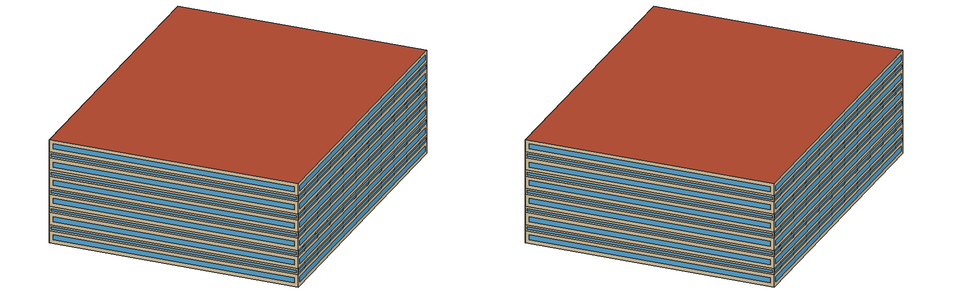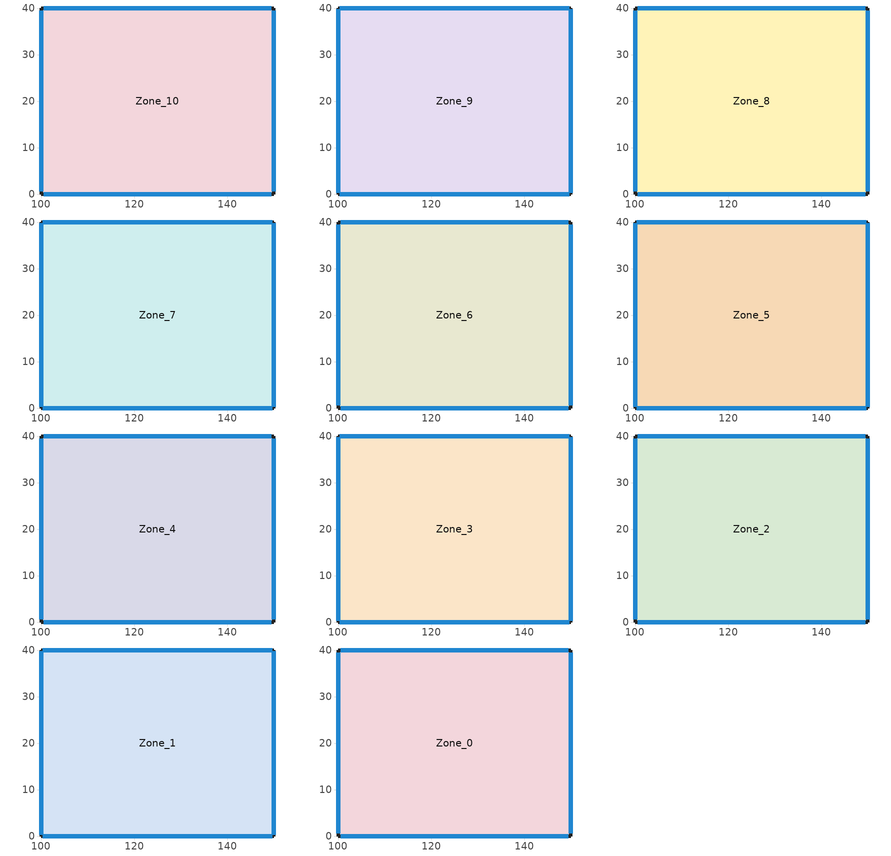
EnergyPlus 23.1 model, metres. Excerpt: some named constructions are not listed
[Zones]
Zone_10
 floor outside (90.1-2019 Nonresidential CZ 0 Exterior Floor (Mass)): 150,0 100,0 100,40 150,40 z0.5
 wall outside (90.1-2019 Nonresidential CZ 0 Exterior Wall (Mass)): 150,0 150,40 100,40 100,0 150,0 z0.5:2.5
 window (90.1-2019 Nonresidential CZ 0 Glazing (Operable)): 150,0.59 150,39.41 / 149.41,40 100.59,40 / 100,39.41 100,0.59 / 100.59,0 149.41,0 z1.09:1.91
Zone_9
 floor to Zone_10 (Interior Slab (Mass)_FLIPPED): 150,0 100,0 100,40 150,40 z2.5
 wall outside (90.1-2019 Nonresidential CZ 0 Exterior Wall (Mass)): 150,0 150,40 100,40 100,0 150,0 z2.5:3.5
 window (90.1-2019 Nonresidential CZ 0 Glazing (Operable)): 150,0.3 150,39.7 / 149.7,40 100.3,40 / 100,39.7 100,0.3 / 100.3,0 149.7,0 z2.8:3.2
Zone_8
 floor to Zone_9 (Interior Slab (Mass)_FLIPPED): 150,0 100,0 100,40 150,40 z3.5
 wall outside (90.1-2019 Nonresidential CZ 0 Exterior Wall (Mass)): 150,0 150,40 100,40 100,0 150,0 z3.5:5.5
 window (90.1-2019 Nonresidential CZ 0 Glazing (Operable)): 150,0.59 150,39.41 / 149.41,40 100.59,40 / 100,39.41 100,0.59 / 100.59,0 149.41,0 z4.09:4.91
Zone_7
 floor to Zone_8 (Interior Slab (Mass)_FLIPPED): 150,0 100,0 100,40 150,40 z5.5
 wall outside (90.1-2019 Nonresidential CZ 0 Exterior Wall (Mass)): 150,0 150,40 100,40 100,0 150,0 z5.5:6.5
 window (90.1-2019 Nonresidential CZ 0 Glazing (Operable)): 150,0.3 150,39.7 / 149.7,40 100.3,40 / 100,39.7 100,0.3 / 100.3,0 149.7,0 z5.8:6.2
Zone_6
 floor to Zone_7 (Interior Slab (Mass)_FLIPPED): 150,0 100,0 100,40 150,40 z6.5
 wall outside (90.1-2019 Nonresidential CZ 0 Exterior Wall (Mass)): 150,0 150,40 100,40 100,0 150,0 z6.5:8.5
 window (90.1-2019 Nonresidential CZ 0 Glazing (Operable)): 150,0.59 150,39.41 / 149.41,40 100.59,40 / 100,39.41 100,0.59 / 100.59,0 149.41,0 z7.09:7.91
Zone_5
 floor to Zone_6 (Interior Slab (Mass)_FLIPPED): 150,0 100,0 100,40 150,40 z8.5
 wall outside (90.1-2019 Nonresidential CZ 0 Exterior Wall (Mass)): 150,0 150,40 100,40 100,0 150,0 z8.5:9.5
 window (90.1-2019 Nonresidential CZ 0 Glazing (Operable)): 150,0.3 150,39.7 / 149.7,40 100.3,40 / 100,39.7 100,0.3 / 100.3,0 149.7,0 z8.8:9.2
Zone_4
 floor to Zone_5 (Interior Slab (Mass)_FLIPPED): 150,0 100,0 100,40 150,40 z9.5
 wall outside (90.1-2019 Nonresidential CZ 0 Exterior Wall (Mass)): 150,0 150,40 100,40 100,0 150,0 z9.5:11.5
 window (90.1-2019 Nonresidential CZ 0 Glazing (Operable)): 150,0.59 150,39.41 / 149.41,40 100.59,40 / 100,39.41 100,0.59 / 100.59,0 149.41,0 z10.09:10.91
Zone_3
 floor to Zone_4 (Interior Slab (Mass)_FLIPPED): 150,0 100,0 100,40 150,40 z11.5
 wall outside (90.1-2019 Nonresidential CZ 0 Exterior Wall (Mass)): 150,0 150,40 100,40 100,0 150,0 z11.5:12.5
 window (90.1-2019 Nonresidential CZ 0 Glazing (Operable)): 150,0.3 150,39.7 / 149.7,40 100.3,40 / 100,39.7 100,0.3 / 100.3,0 149.7,0 z11.8:12.2
Zone_2
 floor to Zone_3 (Interior Slab (Mass)_FLIPPED): 150,0 100,0 100,40 150,40 z12.5
 wall outside (90.1-2019 Nonresidential CZ 0 Exterior Wall (Mass)): 150,0 150,40 100,40 100,0 150,0 z12.5:14.5
 window (90.1-2019 Nonresidential CZ 0 Glazing (Operable)): 150,0.59 150,39.41 / 149.41,40 100.59,40 / 100,39.41 100,0.59 / 100.59,0 149.41,0 z13.09:13.91
Zone_1
 floor to Zone_2 (Interior Slab (Mass)_FLIPPED): 150,0 100,0 100,40 150,40 z14.5
 wall outside (90.1-2019 Nonresidential CZ 0 Exterior Wall (Mass)): 150,0 150,40 100,40 100,0 150,0 z14.5:15.5
 window (90.1-2019 Nonresidential CZ 0 Glazing (Operable)): 150,0.3 150,39.7 / 149.7,40 100.3,40 / 100,39.7 100,0.3 / 100.3,0 149.7,0 z14.8:15.2
Zone_0
 floor to Zone_1 (Interior Slab (Mass)_FLIPPED): 150,0 100,0 100,40 150,40 z15.5
 wall outside (90.1-2019 Nonresidential CZ 0 Exterior Wall (Mass)): 150,0 150,40 100,40 100,0 150,0 z15.5:17.5
 window (90.1-2019 Nonresidential CZ 0 Glazing (Operable)): 150,0.59 150,39.41 / 149.41,40 100.59,40 / 100,39.41 100,0.59 / 100.59,0 149.41,0 z16.09:16.91
 roof outside (90.1-2019 Nonresidential CZ 0 Exterior Roof (Mass)): 150,0 150,40 100,40 100,0 z17.5
[Schedule:Day:Hourly]
96585438-17a9-4f2d-ba76-5f25d7acb26b: Fraction, 0, 0, 0, 1, 0, 1, 1, 0, 0, 0, 0, 1, 0, 1, 1, 1, 1, 1, 1, 0, 0, 0, 0, 0
58776fbb-131a-4163-bc9f-bdc5d5c2f7db: Fraction, 0, 0, 0, 1, 1, 1, 0, 0, 0, 0, 0, 0, 1, 1, 1, 1, 0, 0, 0, 0, 0, 0, 0, 0
3c21969f-b920-492f-a4b9-10ae55c85706: Fraction, 0, 1, 1, 1, 1, 0, 1, 1, 0, 0, 0, 1, 1, 1, 1, 1, 1, 1, 1, 0, 0, 0, 0, 0
61b357f4-f6e6-4925-b387-1de39b7cc1fa: Fraction, 0, 0, 0, 0, 0, 0, 0, 0, 0, 0, 1, 1, 1, 1, 1, 1, 1, 1, 1, 0, 0, 0, 0, 0
0fa62410-a4f8-424e-bd98-b743837af38e: Fraction, 0, 0, 1, 1, 1, 0, 0, 1, 0, 0, 1, 1, 1, 1, 1, 1, 1, 1, 1, 1, 0, 0, 0, 0
502d5453-6122-42a2-9195-6f643fa86aa6: Fraction, 0, 0, 0, 0, 0, 0, 0, 1, 0, 0, 1, 1, 1, 1, 1, 1, 0, 1, 1, 1, 1, 1, 0, 0
348f92fa-facd-4d59-8293-b884daa41336: Fraction, 0, 0, 0, 0, 0, 0, 0, 0, 0, 1, 0, 1, 1, 1, 0, 0, 0, 0, 0, 0, 0, 0, 1, 1
975a310a-3582-4e8e-bbb1-4e74cdb09bf2: Fraction, 1, 1, 1, 1, 1, 1, 1, 1, 1, 0, 1, 0, 0, 1, 0, 0, 0, 0, 0, 1, 0, 0, 0, 1
0a0e94e5-17e9-4f55-b6ba-0cff2d60cb48: Fraction, 1, 1, 1, 1, 1, 1, 1, 1, 0, 0, 0, 1, 1, 1, 0, 0, 1, 1, 0, 0, 0, 0, 0, 1
656ac055-7b5f-4ee6-a593-05e85dcc2151: Fraction, 0, 0, 0, 0, 0, 0, 0, 0, 0, 0, 1, 0, 1, 1, 1, 0, 0, 0, 0, 0, 0, 0, 0, 0
d37df644-2e9c-4d79-a21b-c2ce73d4f76b: Fraction, 0, 1, 1, 1, 1, 1, 1, 1, 1, 0, 1, 1, 1, 1, 1, 0, 0, 0, 0, 1, 0, 1, 1, 1
2c28fc9b-8a8b-4620-840b-bf0f7868a53c: Fraction, 0, 0, 0, 0, 1, 1, 1, 1, 1, 1, 1, 0, 0, 0, 0, 0, 0, 0, 1, 0, 0, 0, 0, 0
4eb883bc-be96-4aad-97b9-e9b3bf60c7c0: Fraction, 0, 1, 0, 0, 1, 0, 0, 1, 0, 0, 1, 1, 1, 0, 0, 1, 0, 0, 0, 0, 0, 0, 0, 0
974d3b50-240b-4423-8093-ecf7348e7a77: Fraction, 0, 0, 0, 0, 1, 1, 1, 1, 0, 0, 1, 1, 0, 0, 0, 0, 0, 0, 0, 0, 0, 0, 0, 0
d1377231-a0dc-4382-bb8f-9b1b18d367ac: Fraction, 0, 0, 0, 0, 0, 1, 0, 0, 0, 1, 0, 1, 1, 1, 1, 1, 0, 0, 0, 0, 0, 0, 0, 1
3bc0fb08-8a13-4cc9-ae99-47b2b77d3581: Fraction, 1, 1, 1, 1, 1, 1, 1, 1, 0, 1, 1, 1, 1, 1, 1, 1, 0, 0, 0, 0, 0, 0, 0, 0
64521ecc-3f76-405a-8015-79241e9814f1: Fraction, 0, 0, 0, 0, 0, 0, 0, 0, 0, 1, 1, 1, 1, 1, 1, 0, 0, 0, 0, 0, 0, 0, 0, 0
0b178198-81fe-45bb-924c-f1c7844d558f: Fraction, 0, 1, 0, 0, 1, 1, 1, 1, 0, 1, 1, 1, 1, 1, 1, 1, 1, 1, 0, 0, 0, 0, 0, 0
4dbaa0ec-594d-484d-9f40-ff97ba6f489b: Fraction, 0, 0, 1, 1, 1, 1, 1, 1, 0, 0, 0, 0, 0, 1, 0, 1, 1, 0, 0, 0, 0, 0, 0, 0
5637ac8b-84e2-4ae5-80ae-d1b10a38e0a6: Fraction, 0, 0, 1, 1, 1, 1, 1, 1, 1, 1, 0, 0, 0, 0, 0, 0, 0, 0, 0, 0, 1, 0, 0, 0
73b77d0b-158f-4ab2-b965-87fe1b25a0b5: Fraction, 1, 1, 1, 1, 1, 0, 0, 0, 0, 0, 0, 1, 1, 1, 1, 1, 1, 0, 0, 0, 0, 0, 0, 0
a23a09be-1608-4e17-9d1a-3b0c8bebe0d6: Fraction, 0, 1, 1, 1, 1, 1, 1, 0, 0, 0, 0, 0, 0, 0, 0, 0, 1, 1, 1, 1, 1, 1, 1, 1
fefef696-33ff-4fe0-90e5-88765f0c1d3c: Fraction, 0, 1, 0, 0, 1, 0, 0, 0, 0, 0, 0, 0, 1, 0, 0, 0, 0, 0, 0, 0, 0, 0, 0, 0
e88c6c5b-bd8b-4ff2-a5c8-6d02a455660d: Fraction, 0, 1, 1, 1, 1, 1, 1, 1, 1, 1, 0, 0, 0, 0, 0, 1, 1, 0, 0, 0, 0, 0, 0, 0
d503720c-97db-4c8f-bb73-5fa63e187427: Fraction, 1, 1, 1, 0, 1, 1, 1, 1, 0, 0, 1, 1, 1, 1, 1, 1, 1, 1, 0, 0, 0, 0, 0, 0
e6bef2dc-bc69-48b0-a87c-56ca68d267ba: Fraction, 0, 1, 0, 0, 0, 0, 0, 0, 0, 0, 1, 0, 0, 0, 1, 1, 1, 1, 1, 0, 0, 0, 0, 1
b56f730e-0d16-40b5-8800-2eaec1f9e16d: Fraction, 1, 1, 1, 1, 1, 0, 1, 1, 1, 0, 0, 0, 0, 1, 1, 0, 0, 0, 0, 0, 0, 0, 0, 1
481d59af-034c-4750-aa96-4dfbceed2deb: Fraction, 1, 1, 1, 1, 1, 1, 0, 0, 0, 0, 0, 1, 1, 1, 1, 1, 1, 0, 0, 0, 0, 0, 0, 0
26478247-07dc-437b-9561-7dc0f47f08da: Fraction, 0, 1, 1, 1, 1, 1, 1, 0, 0, 0, 0, 1, 1, 1, 1, 0, 0, 0, 0, 0, 0, 0, 0, 0
e0b2708d-d036-4065-8009-799a6ab6b869: Fraction, 0, 0, 0, 0, 0, 0, 0, 0, 0, 1, 1, 1, 1, 1, 1, 1, 1, 1, 0, 0, 0, 0, 0, 0
67b84bbc-35a5-464d-b2aa-46a085c2dace: Fraction, 0, 0, 1, 1, 1, 1, 1, 0, 0, 0, 1, 1, 1, 1, 0, 0, 0, 0, 0, 0, 0, 0, 0, 0
2ba26b7c-ec20-4d35-9d4d-c5aa899999db: Fraction, 1, 1, 1, 1, 1, 1, 1, 1, 1, 0, 0, 0, 0, 0, 0, 0, 0, 0, 1, 1, 1, 1, 1, 1
33fc359f-7dd0-4837-816f-1591cc087171: Fraction, 1, 1, 1, 1, 1, 1, 1, 0, 0, 1, 1, 1, 0, 0, 0, 0, 0, 0, 0, 0, 0, 0, 0, 0
09a3685a-2c69-4375-933e-06f930586e9f: Fraction, 1, 1, 1, 1, 1, 1, 1, 1, 0, 1, 1, 0, 0, 0, 1, 1, 0, 0, 0, 0, 0, 0, 0, 0
7321d2a9-7909-4930-a3a2-908d2a361488: Fraction, 0, 0, 0, 1, 1, 1, 0, 0, 0, 1, 1, 1, 1, 1, 1, 1, 1, 1, 0, 0, 0, 0, 0, 0
95fa02f2-2dcb-463b-95b4-cc12a435ff88: Fraction, 0, 0, 0, 0, 0, 0, 0, 1, 1, 1, 1, 0, 0, 0, 0, 0, 0, 0, 0, 0, 0, 0, 0, 1
a7a1d405-c573-4bb9-b67b-8ce496c3c19b: Fraction, 1, 1, 1, 1, 1, 1, 1, 1, 0, 0, 0, 1, 1, 1, 1, 0, 0, 0, 1, 1, 1, 1, 1, 1
45c8ce96-07ae-4084-a6ae-a2589231fdf2: Fraction, 1, 1, 1, 1, 1, 1, 1, 1, 1, 1, 1, 1, 1, 1, 1, 0, 0, 0, 0, 1, 1, 1, 0, 1
b97038e8-cb96-4908-8caf-aebc44971e05: Fraction, 1, 1, 1, 1, 1, 1, 1, 1, 0, 0, 1, 1, 0, 1, 0, 0, 0, 0, 0, 0, 0, 0, 0, 1
935ce55b-c2eb-4d0a-8971-2a44efc75534: Fraction, 1, 1, 1, 1, 1, 1, 1, 0, 0, 0, 1, 0, 0, 0, 0, 0, 0, 0, 0, 1, 1, 1, 1, 1
7f483035-ffa4-4953-83d1-3a987444b79a: Fraction, 1, 1, 1, 1, 1, 0, 0, 0, 0, 0, 1, 1, 1, 1, 1, 1, 1, 0, 0, 0, 0, 0, 0, 0
2dcc873a-a15d-4898-9fc1-872ab014c7bf: Fraction, 1, 1, 1, 1, 1, 1, 1, 1, 1, 1, 0, 0, 0, 0, 0, 0, 1, 0, 0, 0, 0, 0, 0, 0
bbb2faed-3f6a-44d8-aaf0-78c2e5e9e339: Fraction, 1, 1, 1, 1, 1, 1, 1, 1, 1, 1, 1, 1, 0, 0, 0, 0, 0, 0, 0, 0, 0, 1, 1, 1
e423462b-1761-430d-9fe2-04f5ce2df798: Fraction, 1, 1, 1, 1, 1, 1, 1, 0, 0, 0, 1, 1, 1, 1, 1, 1, 1, 0, 0, 0, 0, 1, 1, 1
221900c0-e161-4b32-8dcf-c06f7f97bc00: Fraction, 1, 1, 1, 1, 1, 1, 1, 1, 0, 0, 1, 1, 1, 1, 0, 1, 1, 1, 1, 1, 1, 1, 1, 1
0c28a0af-c182-4c21-a87c-47ab7c06f9a6: Fraction, 1, 1, 1, 1, 1, 1, 1, 1, 1, 0, 0, 0, 0, 1, 0, 0, 0, 0, 0, 0, 0, 0, 0, 0
531176dc-aaea-4caa-8757-48b7464adbe8: Fraction, 1, 1, 1, 1, 1, 1, 1, 1, 0, 1, 1, 1, 1, 1, 1, 1, 1, 0, 1, 1, 1, 1, 1, 1
f02c8604-d348-4cbe-8dd2-544ac135fb9a: Fraction, 1, 1, 1, 1, 1, 1, 1, 1, 0, 0, 1, 1, 1, 1, 1, 1, 0, 0, 0, 0, 0, 0, 1, 1
55b381e4-677b-4329-b664-d2a45fb87942: Fraction, 1, 1, 1, 1, 1, 1, 1, 0, 0, 0, 1, 1, 1, 0, 0, 0, 0, 1, 1, 1, 1, 1, 1, 1
4b302ba2-075a-4b97-9e24-a58132b1d411: Fraction, 1, 1, 1, 1, 1, 1, 1, 1, 0, 0, 1, 1, 1, 1, 1, 1, 1, 0, 0, 0, 0, 0, 0, 1
02e56310-3f5e-4da5-a1ac-b244952a844e: Fraction, 1, 1, 1, 1, 0, 1, 1, 0, 0, 0, 0, 1, 1, 1, 1, 1, 0, 0, 0, 0, 0, 0, 0, 0
2bf2147b-2790-43df-95a8-867ac31a1a3b: Fraction, 0, 0, 0, 0, 0, 1, 1, 1, 0, 0, 0, 0, 0, 1, 0, 0, 0, 0, 0, 0, 0, 0, 0, 0
beec6d2d-9b4d-454c-bab1-ccd7f0066b7f: Fraction, 1, 1, 1, 1, 1, 1, 1, 1, 0, 0, 1, 1, 1, 1, 0, 0, 0, 0, 0, 0, 0, 0, 0, 0
e315acb1-8100-4df8-a883-a898b626087a: Fraction, 0, 0, 0, 0, 0, 0, 0, 1, 0, 0, 0, 0, 0, 1, 0, 0, 0, 0, 0, 0, 0, 0, 1, 1
338386b5-c2be-4c5a-bb7b-7ed45e145b6a: Fraction, 1, 1, 1, 1, 1, 1, 1, 1, 0, 0, 0, 1, 0, 0, 0, 0, 0, 0, 0, 0, 0, 1, 1, 1
a3fc49ce-a702-4050-a4d4-f0b41f3f04d1: Fraction, 1, 1, 1, 1, 1, 1, 1, 1, 0, 0, 0, 0, 1, 1, 1, 0, 0, 0, 0, 0, 0, 0, 1, 1
61f6c040-2eff-4334-87d1-fc18078c5b4d: Fraction, 1, 1, 1, 1, 1, 1, 1, 1, 1, 0, 0, 0, 0, 0, 0, 0, 1, 1, 1, 1, 1, 1, 1, 1
216a5813-e1aa-4f98-a3d9-45aafe295c6f: Fraction, 1, 1, 1, 1, 1, 1, 1, 1, 1, 0, 0, 0, 1, 1, 0, 0, 0, 0, 0, 1, 1, 1, 1, 1
ed36eb50-59d0-4664-b429-3e82567ec3db: Fraction, 1, 1, 1, 1, 1, 1, 1, 1, 0, 1, 0, 0, 1, 1, 1, 1, 1, 1, 1, 1, 1, 1, 1, 1
8268aa2b-f0c7-4399-82b5-6ee22692aaec: Fraction, 1, 1, 1, 1, 1, 1, 1, 1, 0, 0, 1, 0, 0, 0, 0, 0, 0, 0, 1, 1, 1, 1, 1, 1
7e1150bf-fcb5-4083-bada-e8b812130924: Fraction, 1, 1, 1, 1, 1, 1, 1, 1, 1, 0, 0, 0, 0, 1, 0, 0, 0, 0, 1, 1, 1, 1, 1, 1
bac10eca-6aad-4b6c-99d9-6d047ad927fb: Fraction, 1, 1, 1, 1, 1, 1, 1, 1, 1, 0, 0, 0, 1, 0, 0, 0, 0, 0, 0, 0, 0, 0, 0, 1
64c5fce2-a931-45de-ae17-11bb6b7ec4f7: Fraction, 1, 1, 1, 1, 1, 1, 1, 1, 1, 0, 0, 0, 1, 1, 1, 1, 0, 1, 1, 1, 1, 1, 1, 1
47937c46-9517-4e7e-a3e7-344cd70182dd: Fraction, 1, 1, 1, 1, 1, 1, 1, 1, 0, 0, 1, 1, 0, 0, 0, 0, 1, 1, 1, 1, 1, 1, 1, 1
6875829c-b567-4096-a9a7-070edf4a5beb: Fraction, 1, 1, 1, 1, 1, 1, 1, 1, 0, 0, 0, 0, 1, 1, 1, 1, 1, 1, 1, 1, 1, 1, 1, 1
1ef194d5-600d-436e-896f-97ae3dce0780: Fraction, 1, 1, 1, 1, 1, 1, 1, 1, 0, 0, 0, 0, 0, 0, 0, 1, 1, 1, 1, 1, 1, 1, 1, 1
a412ade5-a070-42a9-a7bc-82a2a93165c4: Fraction, 1, 1, 1, 1, 1, 1, 1, 1, 1, 1, 1, 1, 1, 1, 1, 0, 0, 0, 1, 1, 1, 1, 1, 1
8a1bcc7b-a4db-415c-b492-aece4c5ef8ef: Fraction, 1, 1, 1, 1, 1, 1, 1, 1, 0, 1, 1, 1, 1, 1, 1, 1, 1, 1, 1, 1, 1, 1, 1, 1
54881f83-04a8-4966-a892-547419b078ed: Fraction, 1, 1, 1, 1, 1, 1, 1, 1, 1, 0, 0, 0, 0, 0, 0, 0, 1, 1, 0, 0, 0, 0, 1, 1
2b397f9f-8be1-4396-8707-4f27285c48cf: Fraction, 1, 1, 1, 1, 1, 1, 1, 1, 1, 0, 0, 0, 0, 0, 0, 0, 0, 0, 0, 1, 1, 1, 1, 1
406e654a-9fdf-4ae3-be6f-feb498b17671: Fraction, 1, 1, 1, 1, 1, 1, 1, 0, 0, 0, 1, 1, 1, 1, 1, 1, 1, 0, 0, 0, 0, 0, 0, 0
d744ff22-ee5c-4023-b1c9-87d2f9fe7dfb: Fraction, 0, 1, 1, 1, 1, 1, 1, 1, 0, 0, 1, 0, 1, 1, 1, 0, 0, 0, 0, 0, 0, 0, 0, 1
18633dd2-a644-4504-9320-c2cd889ac2f6: Fraction, 1, 1, 1, 1, 1, 1, 1, 1, 0, 0, 0, 1, 1, 1, 0, 0, 0, 1, 1, 1, 1, 1, 1, 1
309667cc-af2f-4954-85bc-5c148a350b4a: Fraction, 1, 1, 1, 1, 1, 1, 1, 1, 1, 0, 0, 0, 0, 0, 0, 0, 0, 0, 0, 0, 0, 1, 1, 1
c5798417-1c1b-466f-842b-606aee00b441: Fraction, 1, 1, 1, 1, 1, 1, 1, 1, 0, 0, 1, 1, 1, 1, 1, 1, 1, 1, 0, 0, 0, 0, 1, 1
3561d5a0-8828-4d36-a964-a15591300829: Fraction, 1, 1, 1, 1, 1, 1, 1, 1, 0, 0, 1, 0, 0, 0, 1, 1, 1, 1, 1, 1, 1, 1, 1, 1
a7ceca8a-c546-48e0-a49a-66e985bab7ce: Fraction, 1, 1, 1, 1, 1, 1, 1, 1, 0, 0, 0, 0, 0, 0, 0, 0, 0, 1, 1, 1, 1, 1, 1, 1
5cde5439-ff1c-4de1-beaa-ff53f8bc1147: Fraction, 1, 1, 1, 1, 1, 1, 1, 1, 0, 0, 0, 1, 1, 0, 0, 0, 0, 0, 0, 0, 1, 1, 1, 1
8eda0833-9465-44ca-b207-203164fd8480: Fraction, 1, 1, 1, 1, 1, 1, 1, 1, 0, 0, 1, 1, 1, 1, 0, 0, 1, 0, 0, 0, 0, 1, 1, 1
c07bb51f-4667-4208-a672-928bc48b7e71: Fraction, 1, 1, 1, 1, 1, 1, 1, 1, 1, 0, 1, 1, 1, 1, 1, 1, 1, 0, 0, 0, 0, 0, 1, 1
0f0ad8b2-2234-4335-ac35-566c41478452: Fraction, 1, 1, 1, 1, 1, 1, 1, 1, 0, 0, 1, 1, 1, 0, 1, 1, 0, 0, 1, 1, 1, 1, 1, 1
6d6db758-2500-443d-bdef-894acfca45ea: Fraction, 1, 1, 1, 1, 1, 1, 1, 1, 1, 0, 0, 0, 0, 1, 0, 0, 0, 0, 0, 0, 0, 1, 1, 1
3f746df6-9fc2-4e6b-862d-bfddc29698c6: Fraction, 1, 1, 1, 1, 1, 1, 1, 1, 0, 0, 0, 1, 1, 1, 1, 0, 0, 0, 0, 0, 0, 0, 0, 0
cc53f02f-f23b-4eea-8bb5-4934ea585736: Fraction, 0, 1, 1, 1, 1, 1, 1, 0, 0, 0, 1, 1, 1, 1, 0, 0, 0, 0, 0, 0, 1, 1, 1, 0
f312e64c-c167-464e-bd74-4efe2e397cf8: Fraction, 0, 0, 0, 0, 0, 0, 0, 0, 0, 0, 0, 1, 1, 0, 0, 1, 0, 0, 0, 0, 0, 0, 0, 0
a00cccfd-5229-4c20-b9c7-1c7349c5186a: Fraction, 0, 0, 0, 0, 0, 0, 0, 0, 0, 0, 0, 1, 1, 1, 1, 0, 0, 0, 0, 0, 0, 0, 0, 0
2c8ea5d2-3ca6-45dd-837b-790187776252: Fraction, 0, 0, 0, 0, 0, 0, 0, 0, 0, 0, 0, 1, 0, 0, 0, 0, 0, 0, 0, 0, 0, 0, 0, 0
4cc02389-25bd-4e02-83c7-58feb55ca3e1: Fraction, 0, 0, 0, 0, 1, 0, 0, 0, 0, 0, 0, 1, 1, 1, 0, 0, 0, 0, 0, 0, 0, 0, 0, 0
d334755c-7090-493a-ab8f-9d10578fc5a6: Fraction, 0, 0, 0, 0, 1, 0, 0, 0, 0, 0, 0, 1, 1, 1, 0, 1, 1, 1, 0, 0, 1, 1, 1, 1
29e997ca-ecc2-4d1c-89d3-e135346c21a9: Fraction, 1, 1, 1, 1, 1, 1, 1, 1, 1, 1, 1, 1, 1, 1, 1, 1, 1, 1, 1, 1, 1, 1, 1, 1
acf5dc99-9e6c-4cd1-8e4e-92e17302b4d5: Fraction, 1, 1, 1, 0, 1, 1, 1, 1, 0, 1, 1, 1, 1, 1, 1, 1, 1, 1, 1, 1, 1, 1, 1, 1
d7521b54-dcde-4121-9895-2ef7c3b3bb1f: Fraction, 1, 1, 1, 1, 1, 1, 1, 1, 1, 0, 0, 0, 1, 1, 0, 0, 1, 1, 1, 1, 1, 1, 1, 1
1ae229a3-7d21-4fb6-800f-6fe5ce3d76cc: Fraction, 1, 1, 1, 1, 1, 1, 1, 1, 1, 0, 0, 1, 1, 0, 1, 0, 1, 1, 0, 1, 0, 0, 1, 0
7ea803b6-4dd8-4f21-a3f9-328113ec1916: Fraction, 0, 1, 1, 1, 1, 1, 1, 1, 1, 1, 1, 1, 1, 0, 0, 0, 0, 0, 0, 0, 1, 1, 1, 1
f9b1004c-33da-4f60-8c23-26f99f1b139a: Fraction, 1, 1, 1, 1, 1, 1, 1, 1, 1, 1, 1, 1, 0, 0, 0, 0, 0, 0, 0, 1, 1, 1, 1, 1
bde7cc9d-b313-478c-8cc4-a01290c4dae5: Fraction, 1, 1, 1, 1, 1, 1, 1, 1, 1, 1, 1, 1, 1, 1, 0, 1, 1, 1, 0, 1, 1, 1, 1, 1
ce449a69-b7fa-4ae1-93bb-0214ff05a138: Fraction, 1, 1, 1, 1, 1, 1, 1, 1, 1, 0, 0, 0, 0, 0, 0, 0, 0, 0, 0, 0, 1, 1, 1, 1
3f8a45d7-03b5-4d13-a7ff-d2d48f56d807: Fraction, 1, 1, 1, 1, 1, 1, 1, 1, 0, 0, 0, 0, 1, 1, 1, 1, 0, 0, 0, 0, 0, 0, 1, 0
036425c4-82a5-4409-8ab6-3f12aa87b18d: Fraction, 1, 1, 1, 1, 1, 1, 1, 1, 1, 1, 0, 1, 1, 1, 1, 0, 0, 0, 0, 0, 1, 1, 1, 0
fbfbacd4-5a12-4ed5-b67e-3885ccab6799: Fraction, 1, 1, 1, 1, 1, 1, 1, 1, 1, 0, 0, 0, 0, 1, 1, 1, 1, 1, 1, 1, 1, 1, 1, 1
7c356ccd-7fd0-4528-b668-c7546eaf29fd: Fraction, 1, 1, 1, 1, 1, 1, 1, 1, 1, 1, 0, 0, 0, 0, 0, 0, 0, 1, 0, 1, 1, 1, 1, 1
0fe831b4-e945-4b21-ac06-86a2e420b340: Fraction, 1, 1, 1, 1, 1, 1, 1, 1, 0, 0, 0, 0, 0, 0, 0, 0, 0, 0, 0, 1, 1, 1, 1, 1
cd7ced8e-8b7f-4543-85a8-9176b2e4a066: Fraction, 1, 1, 1, 1, 1, 1, 1, 1, 0, 0, 0, 0, 1, 0, 1, 0, 1, 1, 1, 1, 0, 1, 1, 1
2d89ac6e-f4cc-4247-9866-2bcfe1bc3776: Fraction, 1, 1, 1, 1, 1, 1, 1, 1, 0, 0, 0, 0, 1, 0, 0, 0, 0, 0, 0, 0, 0, 1, 1, 1
8881c897-b148-42fc-af77-a5b5a63de981: Fraction, 1, 1, 1, 1, 1, 1, 1, 1, 0, 0, 0, 1, 0, 1, 1, 0, 0, 0, 0, 0, 0, 0, 0, 1
5eed06f2-4a53-4ea2-bfd0-8501a5fcf0c7: Fraction, 1, 1, 0, 0, 1, 1, 0, 1, 0, 0, 0, 0, 1, 0, 0, 0, 0, 0, 0, 0, 0, 0, 0, 0
c0e83535-29b8-446b-86aa-72272f3ed4d5: Fraction, 0, 0, 1, 0, 0, 0, 1, 0, 0, 0, 0, 0, 0, 1, 1, 0, 0, 0, 0, 0, 0, 0, 0, 0
effd959a-8aaf-4a32-8b40-52283b3b98f9: Fraction, 0, 0, 0, 0, 0, 0, 0, 0, 0, 0, 0, 1, 1, 1, 1, 1, 0, 0, 0, 0, 0, 0, 1, 0
c5930086-2ef5-4a74-83ec-795e1fdc4ced: Fraction, 1, 1, 0, 0, 1, 0, 0, 1, 0, 0, 0, 1, 1, 1, 1, 0, 0, 0, 0, 0, 0, 0, 0, 0
422191d6-08e9-4381-a167-78983eb10db2: Fraction, 0, 1, 0, 1, 1, 1, 1, 1, 0, 0, 0, 1, 1, 1, 1, 1, 0, 0, 0, 0, 0, 0, 0, 0
781589bc-d8a2-4d70-8197-9cd454fa73dc: Fraction, 0, 1, 1, 1, 1, 1, 1, 1, 0, 0, 0, 0, 1, 1, 1, 1, 0, 0, 0, 0, 0, 0, 0, 0
08f62952-1b6d-40fd-a8d1-eb5f4b36067c: Fraction, 0, 0, 0, 1, 1, 0, 0, 1, 0, 0, 0, 1, 1, 1, 1, 1, 0, 0, 0, 0, 0, 0, 0, 0
fd54331b-13d3-40b1-82b7-098872b6a4d1: Fraction, 0, 1, 1, 1, 1, 0, 0, 1, 0, 0, 0, 0, 0, 0, 0, 0, 0, 0, 0, 0, 0, 0, 1, 1
cc7c5e72-59e5-4702-8b92-1755059ed6e7: Fraction, 0, 0, 0, 0, 0, 0, 0, 0, 1, 1, 1, 1, 1, 0, 1, 1, 1, 1, 1, 1, 1, 1, 1, 1
376c1599-d0a1-46f3-9493-42d7791fb4d7: Fraction, 0, 0, 0, 0, 0, 0, 0, 0, 1, 1, 1, 1, 1, 1, 1, 1, 1, 1, 1, 1, 1, 1, 1, 1
adf51260-352a-49a5-856a-a1708e0f9059: Fraction, 0, 0, 0, 0, 0, 0, 0, 0, 1, 1, 1, 0, 0, 0, 0, 0, 1, 1, 1, 1, 1, 1, 1, 0
3d42308f-4ede-4cfc-abd2-451e729e8899: Fraction, 0, 0, 0, 0, 0, 0, 0, 0, 1, 1, 1, 1, 1, 1, 1, 1, 1, 1, 1, 1, 1, 1, 1, 0
7e556149-db7b-452c-bc0e-d10d15d566de: Fraction, 0, 0, 0, 0, 0, 0, 0, 0, 1, 1, 1, 1, 0, 0, 0, 1, 1, 1, 1, 1, 1, 1, 1, 1
d91147c9-b657-4293-a10b-2d96826d421b: Fraction, 0, 0, 0, 0, 0, 0, 0, 0, 1, 1, 1, 1, 1, 1, 1, 1, 1, 1, 1, 1, 1, 1, 0, 0
3de5a5f0-e37b-4be9-a4d0-a10cd2c42d39: Fraction, 0, 0, 0, 0, 0, 0, 0, 1, 1, 1, 1, 1, 0, 0, 0, 0, 1, 1, 1, 1, 1, 1, 1, 0
3ae7b580-9877-4d38-86a1-b7ff7554ca40: Fraction, 0, 0, 0, 0, 0, 0, 0, 0, 1, 1, 1, 1, 0, 0, 0, 0, 0, 1, 1, 1, 1, 1, 1, 1
d42ad0eb-1562-4c6a-a2ff-f30118a8ced3: Fraction, 0, 0, 0, 0, 0, 0, 0, 0, 1, 1, 1, 1, 0, 0, 0, 0, 0, 1, 1, 1, 1, 1, 1, 0
659cf226-37ff-47d1-895f-4ca231c388b7: Fraction, 0, 0, 0, 0, 0, 1, 1, 1, 1, 1, 0, 0, 0, 0, 1, 1, 1, 1, 1, 1, 1, 1, 0, 0
ac56218a-2dbe-492e-8073-25593503e669: Fraction, 0, 0, 0, 0, 0, 1, 1, 1, 1, 1, 1, 1, 1, 1, 1, 0, 0, 0, 0, 0, 0, 0, 0, 0
c0b2f4d1-01b3-45a1-8358-39c921a39d31: Fraction, 0, 0, 0, 0, 0, 0, 0, 1, 1, 1, 1, 1, 1, 1, 1, 1, 1, 1, 1, 1, 1, 1, 0, 0
9f5f28fe-3118-482c-a101-9ab805f1a469: Fraction, 0, 0, 0, 0, 0, 0, 0, 1, 1, 1, 1, 1, 1, 1, 1, 1, 1, 1, 1, 1, 1, 1, 1, 0
b0720e02-7a41-4125-943b-bf7348b466ea: Fraction, 0, 0, 0, 0, 0, 0, 0, 0, 0, 0, 0, 1, 1, 1, 1, 1, 1, 1, 1, 1, 0, 0, 0, 0
d0b618e4-c2f6-400f-8f7b-86c363a9a151: Fraction, 0, 0, 0, 0, 1, 1, 1, 1, 1, 1, 1, 1, 1, 1, 1, 1, 1, 1, 1, 1, 1, 0, 0, 0
59960803-f3c8-46b2-94bb-fd38e35e664c: Fraction, 0, 0, 0, 0, 0, 0, 0, 0, 0, 0, 0, 0, 0, 0, 1, 1, 1, 1, 1, 1, 0, 0, 0, 0
ea529082-dafb-4ae3-9133-c80d673d23d8: Fraction, 0, 0, 0, 0, 0, 0, 1, 1, 1, 1, 1, 1, 1, 1, 1, 1, 1, 1, 1, 1, 1, 1, 0, 0
71d822ab-728c-4cc9-9c34-57a5de03a976: Fraction, 1, 0, 0, 0, 0, 0, 0, 0, 1, 1, 1, 1, 1, 0, 1, 1, 1, 1, 0, 0, 0, 0, 0, 0
3e0c2a6a-3bf6-4d58-a271-e91b39380af6: Fraction, 0, 0, 0, 0, 0, 0, 1, 1, 1, 1, 1, 1, 0, 0, 1, 1, 0, 0, 0, 0, 0, 0, 0, 0
ae37b25e-c380-4e85-8790-aceacc0e0324: Fraction, 0, 0, 0, 1, 1, 1, 1, 1, 1, 1, 1, 1, 1, 1, 1, 1, 1, 1, 1, 1, 1, 1, 1, 1
426e0e56-fc7c-49e6-90d7-0bfdbe712f24: Fraction, 0, 0, 0, 0, 0, 0, 0, 0, 1, 1, 1, 1, 0, 0, 0, 0, 1, 1, 1, 1, 1, 1, 1, 1
41781489-dd0d-4094-bb15-ddb7413edce5: Fraction, 1, 1, 1, 1, 1, 1, 1, 1, 0, 0, 0, 0, 0, 0, 0, 0, 1, 1, 1, 1, 1, 1, 1, 1
7d9c5027-a62c-4d0e-8f1d-a1b17dfe5b28: Fraction, 1, 1, 1, 0, 0, 0, 0, 0, 1, 1, 1, 1, 1, 1, 1, 1, 1, 1, 1, 1, 1, 1, 1, 1
cd11a6d8-bab4-492a-9d1e-e542a4290711: Fraction, 1, 1, 1, 0, 0, 0, 0, 0, 1, 1, 1, 1, 1, 0, 0, 0, 1, 1, 1, 1, 1, 1, 1, 1
ddddd88b-f37b-4b9b-9d07-3f036db0d2e3: Fraction, 1, 0, 0, 0, 0, 0, 0, 0, 1, 1, 1, 1, 1, 0, 0, 1, 1, 1, 1, 1, 1, 1, 1, 1
d577d9b9-fdf8-434b-9f1a-40dde07e740e: Fraction, 1, 1, 1, 1, 0, 0, 0, 0, 1, 1, 1, 1, 1, 1, 1, 1, 1, 1, 1, 1, 1, 1, 1, 1
da89acfc-d4c3-4f8d-9266-3254bd4261c6: Fraction, 0, 0, 0, 0, 0, 0, 0, 0, 0, 1, 0, 0, 0, 0, 0, 0, 0, 1, 1, 0, 0, 0, 0, 0
ea26364a-384e-46ea-86c5-f9ef55a1e0d9: Fraction, 0, 0, 0, 0, 0, 0, 0, 0, 1, 1, 1, 0, 0, 0, 0, 0, 1, 0, 0, 0, 0, 0, 0, 0
0046e9bb-95bd-46a8-b9cc-78eefbc4e09e: Fraction, 1, 0, 0, 0, 0, 0, 0, 0, 1, 1, 1, 1, 0, 0, 0, 1, 1, 1, 1, 1, 1, 1, 1, 1
e7683f5f-0d3e-4122-b158-8df8f27fb22b: Fraction, 1, 1, 1, 1, 1, 1, 1, 1, 1, 1, 1, 1, 0, 1, 1, 1, 1, 1, 1, 1, 1, 1, 1, 1
8d6bacef-d121-4153-836b-d43db98e2268: Fraction, 1, 0, 0, 0, 0, 0, 0, 0, 1, 1, 1, 1, 1, 1, 1, 1, 1, 1, 1, 1, 1, 1, 1, 1
c727dada-baa6-44d5-afff-46116fca0f88: Fraction, 1, 0, 1, 1, 0, 1, 1, 1, 1, 1, 1, 0, 0, 0, 0, 0, 0, 1, 1, 1, 1, 1, 1, 1
e0e91d45-8302-41d6-8f1b-49fabdfba644: Fraction, 1, 1, 1, 1, 1, 1, 1, 1, 1, 1, 1, 1, 0, 1, 0, 1, 1, 1, 1, 1, 1, 1, 1, 1
63461c41-86a0-4d01-9f80-0e7ab8e2172f: Fraction, 1, 1, 1, 1, 1, 1, 1, 1, 1, 1, 1, 0, 1, 1, 0, 0, 1, 1, 1, 1, 1, 1, 1, 0
c38ed216-7daa-4708-9e97-6597667791bb: Fraction, 1, 1, 1, 0, 0, 0, 0, 0, 1, 1, 1, 0, 0, 0, 0, 1, 1, 1, 1, 1, 1, 0, 0, 1
fbd1d3f1-d7be-4ba4-84a3-233671e34556: Fraction, 1, 0, 0, 0, 0, 0, 0, 0, 1, 1, 1, 0, 0, 0, 0, 0, 1, 1, 0, 1, 1, 0, 0, 0
2012a289-c582-4713-8f79-0cada1ee59fe: Fraction, 0, 0, 0, 0, 0, 0, 0, 0, 1, 1, 1, 0, 0, 0, 0, 1, 1, 1, 1, 0, 1, 1, 0, 0
16310482-787f-4f32-b917-9f2f256dd326: Fraction, 0, 0, 0, 0, 0, 0, 0, 0, 1, 1, 1, 0, 0, 0, 0, 0, 0, 1, 0, 0, 0, 0, 0, 0
2bca3579-0208-424a-9a2d-2c40d479f3e5: Fraction, 0, 0, 1, 1, 0, 0, 1, 1, 1, 1, 1, 0, 1, 1, 0, 0, 1, 1, 1, 1, 1, 1, 1, 1
ee077d23-dd4c-430a-8633-dff9cec15da0: Fraction, 1, 0, 0, 1, 0, 0, 1, 1, 1, 1, 1, 0, 0, 0, 0, 0, 0, 1, 1, 1, 1, 1, 1, 1
0155e498-0233-495b-9139-34c61e2aa167: Fraction, 1, 1, 1, 1, 0, 0, 0, 0, 1, 1, 1, 0, 0, 0, 0, 0, 1, 1, 1, 1, 1, 1, 1, 1
b1ff2ce5-6a89-443a-8d96-e35d44eaa55e: Fraction, 0, 0, 0, 0, 0, 0, 0, 0, 1, 1, 1, 0, 0, 0, 0, 0, 1, 1, 1, 1, 1, 1, 1, 1
441a60de-76e6-41d9-8fc4-b36bc8ad0eb9: Fraction, 1, 1, 0, 0, 0, 0, 0, 1, 1, 1, 1, 0, 0, 0, 0, 0, 0, 1, 1, 1, 1, 1, 1, 1
9c5eb7dc-428e-493d-ad37-161b3c253e11: Fraction, 1, 1, 1, 1, 1, 1, 1, 1, 1, 1, 1, 1, 1, 0, 1, 1, 1, 1, 1, 1, 1, 1, 1, 1
a5b9ead5-cfc9-4336-bdbb-d0b8135e721f: Fraction, 1, 1, 1, 1, 1, 1, 1, 1, 1, 1, 1, 0, 0, 0, 1, 1, 1, 1, 1, 1, 1, 1, 1, 1
1487529c-c1a6-49f0-ba0b-ab5e9efc28d4: Fraction, 1, 1, 1, 1, 1, 1, 1, 1, 1, 1, 1, 1, 0, 0, 0, 0, 1, 1, 1, 1, 1, 1, 1, 1
bb2bd257-2340-4716-afae-4da5e56529e5: Fraction, 1, 1, 1, 0, 0, 0, 0, 0, 1, 1, 1, 0, 0, 0, 0, 0, 1, 1, 1, 1, 1, 1, 1, 1
8cd03d6d-238c-4511-812c-1433cf541540: Fraction, 0, 0, 0, 1, 0, 0, 0, 0, 1, 1, 1, 0, 0, 0, 0, 0, 0, 1, 1, 1, 1, 1, 1, 0
8cc6b32d-6a8d-40f0-b2ac-fabc4573d05e: Fraction, 0, 0, 0, 0, 0, 0, 0, 0, 1, 1, 1, 0, 0, 0, 0, 0, 0, 1, 1, 1, 1, 1, 1, 0
9e5a9277-8138-496c-9870-aba054b8bbb3: Fraction, 0, 0, 0, 0, 1, 1, 1, 0, 1, 1, 0, 0, 0, 0, 0, 0, 0, 1, 1, 1, 1, 1, 1, 1
cc070876-0b8b-4729-b892-d7a399babd0d: Fraction, 0, 0, 0, 0, 1, 1, 1, 1, 1, 1, 1, 0, 0, 0, 0, 0, 0, 1, 1, 1, 1, 1, 1, 1
e7384085-cd6c-491b-a54b-07c8b07f2257: Fraction, 1, 1, 1, 1, 1, 1, 1, 1, 1, 1, 1, 0, 0, 0, 0, 0, 1, 1, 1, 1, 1, 0, 0, 0
0553d18e-29e9-41c0-aea9-9765b4be9c8a: Fraction, 0, 0, 0, 0, 0, 0, 0, 0, 0, 0, 1, 1, 1, 1, 0, 0, 1, 1, 1, 0, 0, 1, 0, 1
0701a870-545e-4978-9d7f-aedff17e0eff: Fraction, 1, 0, 0, 0, 0, 0, 0, 0, 0, 0, 0, 0, 1, 0, 1, 0, 0, 0, 0, 0, 0, 0, 0, 0
f5d92141-383b-489d-96bc-80b6229a566e: Fraction, 0, 0, 0, 0, 0, 0, 0, 0, 1, 1, 1, 0, 1, 0, 0, 1, 1, 1, 1, 0, 1, 0, 0, 0
3c8b651d-c98e-4425-a7c7-2414b5bc7adb: Fraction, 0, 0, 0, 0, 0, 0, 0, 0, 1, 1, 1, 0, 0, 0, 0, 0, 0, 0, 1, 1, 1, 1, 1, 1
5d816ed7-7ec9-4921-8c64-4ab1ba523694: Fraction, 0, 1, 0, 0, 0, 1, 0, 0, 1, 1, 1, 0, 0, 0, 0, 0, 0, 1, 1, 1, 1, 1, 1, 1
5706f158-a4fa-4eb1-9bf6-1d89ef393a92: Fraction, 1, 1, 1, 1, 1, 0, 0, 1, 1, 1, 1, 1, 0, 0, 0, 0, 1, 1, 1, 1, 0, 0, 0, 1
90e9008a-d9ee-4a4a-ad77-8e75c3ea5551: Fraction, 1, 0, 1, 0, 0, 0, 0, 0, 1, 1, 1, 0, 0, 0, 0, 0, 0, 1, 1, 1, 1, 1, 1, 1
bcbe1dac-ba0a-4867-b969-050dd3c67b92: Fraction, 1, 0, 0, 0, 0, 0, 1, 0, 1, 1, 1, 0, 0, 0, 0, 0, 0, 0, 1, 1, 1, 1, 1, 1
861d7f75-d597-4b61-a670-80d24de7f505: Fraction, 1, 1, 1, 0, 0, 0, 0, 0, 1, 1, 1, 0, 0, 0, 0, 0, 0, 0, 1, 1, 1, 1, 1, 1
533eb107-4d55-4b3d-b9c1-9081a1b2ad70: Fraction, 1, 1, 1, 1, 0, 0, 0, 0, 1, 1, 1, 0, 0, 0, 0, 0, 0, 0, 1, 1, 1, 1, 1, 1
29761272-e0ad-41cc-b166-6d65ba07453a: Fraction, 1, 1, 0, 0, 0, 0, 0, 0, 1, 1, 1, 0, 0, 0, 0, 0, 1, 0, 0, 0, 1, 0, 0, 0
5442293f-f91a-44d3-aca9-54e1044a5361: Fraction, 1, 1, 1, 1, 0, 0, 0, 0, 1, 1, 0, 0, 0, 0, 0, 0, 0, 1, 1, 1, 1, 1, 1, 1
228d463a-bd59-4096-96db-764a2e6041d5: Fraction, 1, 1, 1, 1, 1, 0, 1, 1, 1, 0, 0, 0, 0, 0, 0, 0, 0, 0, 1, 1, 1, 1, 1, 1
5f05e015-a1a5-43ac-91ea-b073f0a32884: Fraction, 1, 1, 1, 0, 0, 0, 0, 1, 1, 1, 1, 0, 0, 0, 0, 0, 0, 0, 1, 1, 1, 1, 1, 1
c8410929-2962-4582-9b9e-6fef1bb27cd6: Fraction, 0, 0, 0, 1, 0, 1, 0, 0, 1, 1, 1, 1, 0, 0, 0, 0, 0, 1, 1, 1, 1, 1, 1, 1
e46c92d8-9320-4969-bb58-45d195726c85: Fraction, 1, 1, 0, 0, 0, 0, 0, 0, 1, 0, 0, 0, 0, 0, 1, 0, 1, 1, 1, 0, 1, 1, 0, 0
8a0b7107-8c65-429b-9f7a-174384472d6b: Fraction, 0, 0, 0, 0, 0, 0, 1, 0, 1, 0, 0, 0, 0, 0, 0, 0, 0, 0, 1, 1, 1, 1, 1, 1
51510923-d556-40c4-8523-ab76850dcf2d: Fraction, 1, 0, 0, 0, 0, 0, 1, 0, 1, 1, 1, 0, 0, 0, 1, 1, 1, 1, 1, 1, 1, 1, 1, 0
abd7b270-852f-4712-85e1-38d5c272b64e: Fraction, 0, 0, 0, 0, 0, 0, 0, 0, 1, 0, 0, 0, 0, 0, 0, 1, 0, 1, 1, 0, 0, 0, 0, 0
03efa6d5-eb4d-45a4-aeba-88b06c3680c1: Fraction, 0, 0, 0, 0, 0, 0, 0, 1, 1, 1, 1, 1, 0, 0, 0, 0, 1, 1, 1, 1, 1, 1, 0, 1
bf260229-1670-42ea-b5f7-5926d781914f: Fraction, 1, 1, 0, 0, 0, 0, 0, 0, 1, 0, 0, 0, 0, 0, 0, 0, 0, 0, 0, 1, 1, 1, 1, 1
38b442d9-42bd-49e2-9b0e-d9eacc9469b6: Fraction, 0, 0, 0, 0, 0, 0, 0, 0, 1, 1, 0, 0, 0, 1, 1, 1, 1, 1, 1, 0, 1, 0, 0, 0
5486d40b-60dd-43bb-90ff-bdbaf3b1c0cc: Fraction, 0, 0, 0, 0, 0, 0, 0, 0, 1, 1, 1, 0, 0, 0, 0, 0, 1, 1, 1, 1, 1, 0, 0, 0
16dfc5ad-2d77-4d44-8b7b-ffe988ac7b98: Fraction, 0, 0, 0, 0, 0, 0, 0, 0, 1, 0, 0, 1, 0, 0, 0, 1, 1, 1, 1, 0, 0, 0, 0, 0
44794eae-6624-4630-b60d-3a43cc081643: Fraction, 0, 0, 0, 0, 0, 0, 0, 0, 1, 1, 0, 0, 0, 0, 0, 0, 0, 0, 1, 1, 1, 1, 1, 1
36b5e332-80bd-47ca-b256-b5ccfd1804e3: Fraction, 1, 0, 0, 1, 0, 0, 0, 0, 1, 0, 0, 0, 0, 0, 0, 0, 1, 0, 0, 0, 0, 0, 0, 0
b16cacf9-4dbe-4619-8d1e-a936f71a4e2a: Fraction, 0, 0, 1, 0, 0, 0, 0, 0, 1, 1, 0, 0, 0, 1, 1, 1, 0, 0, 1, 0, 0, 0, 0, 0
cf064be3-f906-4d87-920c-62beb6c4aece: Fraction, 0, 0, 0, 0, 0, 0, 0, 0, 1, 1, 0, 0, 0, 0, 0, 1, 0, 0, 0, 0, 0, 0, 0, 0
34023c66-c1a8-42af-ad6d-a534260bd086: Fraction, 0, 0, 0, 0, 0, 0, 0, 0, 0, 1, 0, 0, 0, 0, 0, 1, 0, 1, 1, 0, 0, 0, 0, 0
5c3b286f-1d26-4d4e-99fb-e6666a114488: Fraction, 0, 0, 0, 0, 0, 0, 0, 0, 0, 0, 0, 0, 0, 0, 1, 1, 1, 1, 1, 1, 1, 0, 0, 0
389d1706-ea7a-4fec-bf17-04ad5032a252: Fraction, 0, 0, 0, 0, 1, 1, 1, 1, 1, 1, 0, 0, 0, 0, 0, 0, 0, 1, 1, 1, 1, 1, 1, 1
e1e185e6-d1d1-4fb3-a614-2d222b9df8ed: Fraction, 1, 0, 0, 0, 0, 0, 0, 0, 1, 1, 1, 0, 0, 0, 0, 0, 0, 0, 1, 1, 1, 1, 1, 1
ce19ea9c-11f0-443f-8a07-bc1764a020de: Fraction, 1, 0, 1, 1, 0, 1, 0, 1, 1, 1, 0, 0, 0, 0, 0, 0, 0, 1, 1, 1, 1, 1, 1, 1
c3f9e9fc-4c1d-4a4f-92d3-65145de2192d: Fraction, 1, 0, 0, 0, 0, 0, 0, 0, 1, 0, 0, 0, 0, 0, 0, 0, 0, 0, 1, 1, 1, 1, 1, 1
1d3275e5-c30b-43f7-ac50-d3cffa74311b: Fraction, 1, 1, 1, 1, 0, 1, 1, 1, 1, 0, 0, 0, 0, 0, 0, 0, 0, 0, 0, 1, 1, 1, 1, 1
9eaab3bd-a969-475b-a4f9-b240ccb4fb1c: Fraction, 1, 1, 1, 1, 0, 0, 1, 0, 1, 1, 0, 0, 1, 0, 0, 0, 0, 0, 0, 0, 0, 0, 0, 0
6aa7ceb0-05ec-4df6-8b5e-9304e8ae0848: Fraction, 0, 0, 0, 0, 0, 0, 0, 0, 1, 1, 1, 0, 0, 0, 0, 0, 0, 1, 1, 1, 1, 1, 1, 1
5b8156b7-62de-4e90-90f7-688594c08240: Fraction, 1, 0, 0, 0, 0, 0, 0, 0, 1, 1, 0, 0, 0, 1, 1, 1, 1, 1, 1, 1, 1, 1, 1, 0
25f348e3-88a7-4637-ac97-b21f32f00591: Fraction, 0, 0, 0, 0, 0, 0, 0, 0, 1, 1, 0, 0, 0, 0, 0, 0, 0, 1, 0, 1, 1, 1, 1, 1
dd50aba4-0840-4921-93eb-a2a34588f9db: Fraction, 1, 1, 1, 1, 0, 0, 1, 1, 1, 1, 0, 0, 1, 1, 1, 0, 0, 1, 1, 0, 0, 0, 0, 0
f4c6a370-7503-451f-a317-5b892f8fed1f: Fraction, 0, 0, 0, 0, 0, 0, 0, 0, 1, 1, 1, 0, 0, 0, 0, 1, 1, 0, 0, 0, 0, 0, 0, 0
d944d27d-fa58-436f-9891-4d6468ff006a: Fraction, 0, 0, 0, 0, 0, 0, 0, 0, 1, 1, 1, 0, 0, 0, 0, 1, 0, 0, 1, 1, 1, 1, 1, 1
0801755e-3a14-4d28-b190-51b65b7c6972: Fraction, 1, 1, 1, 1, 0, 1, 1, 1, 1, 0, 1, 0, 0, 0, 1, 0, 0, 0, 0, 0, 0, 0, 0, 0
4d790352-f241-4465-a1c9-8d3fa905b37d: Fraction, 0, 0, 0, 0, 0, 0, 0, 0, 0, 1, 1, 0, 0, 0, 0, 0, 1, 1, 1, 1, 1, 1, 1, 1
b5cbda66-2a4b-44b2-9427-f97161779084: Fraction, 0, 0, 0, 0, 0, 0, 0, 0, 1, 0, 0, 0, 0, 0, 0, 1, 1, 1, 1, 1, 1, 1, 1, 1
81ee3beb-e6c9-4c8a-94a6-eea2ce6ca127: Fraction, 0, 0, 0, 1, 0, 0, 1, 0, 1, 1, 1, 0, 0, 0, 1, 1, 1, 1, 1, 1, 1, 1, 1, 1
107dd9b6-99c2-454c-98bf-151203f193b4: Fraction, 1, 1, 1, 1, 0, 1, 0, 0, 0, 0, 0, 0, 0, 0, 0, 0, 0, 0, 1, 1, 1, 1, 1, 1
965dfd98-d897-4b1b-82d7-6d190c2a5783: Fraction, 1, 1, 1, 1, 1, 0, 0, 0, 0, 0, 0, 0, 0, 0, 0, 0, 0, 0, 0, 1, 1, 1, 1, 1
981da446-f661-418b-bad6-c44da85f8fd6: Fraction, 1, 1, 1, 1, 0, 1, 0, 1, 1, 0, 0, 0, 0, 0, 0, 0, 0, 0, 0, 1, 1, 1, 1, 1
36b6b573-4a96-4d0b-8e77-efa3b74ed80b: Fraction, 1, 1, 1, 1, 0, 0, 0, 0, 1, 0, 0, 0, 0, 0, 0, 0, 0, 0, 0, 1, 1, 1, 1, 1
0a688ba4-f194-48fc-bb29-99affeb4ab32: Fraction, 1, 1, 1, 1, 1, 1, 1, 1, 0, 0, 0, 0, 0, 0, 1, 1, 1, 1, 1, 0, 1, 1, 1, 1
ab9ab2d3-8e51-4791-8a28-84e0216b49d3: Fraction, 1, 0, 1, 1, 0, 1, 0, 0, 1, 0, 0, 0, 0, 1, 0, 1, 1, 1, 1, 1, 1, 1, 1, 0
464cafb1-38df-4720-87f8-e1bb1a74a3ea: Fraction, 0, 1, 0, 0, 0, 0, 0, 1, 1, 0, 0, 0, 1, 1, 0, 0, 0, 1, 1, 1, 1, 1, 1, 1
b12b8b05-7687-4f5f-b68b-0984655fbda7: Fraction, 0, 0, 1, 0, 0, 0, 0, 0, 1, 0, 0, 0, 0, 0, 0, 1, 1, 1, 1, 1, 1, 1, 1, 1
afb21ea7-b0eb-4651-8a09-86541ffde80d: Fraction, 1, 0, 0, 0, 0, 0, 0, 0, 1, 0, 0, 0, 1, 0, 0, 0, 1, 0, 1, 0, 0, 1, 0, 1
35d706db-c863-4c91-84cc-fd7ea19d3668: Fraction, 0, 0, 0, 0, 0, 0, 0, 0, 1, 1, 1, 1, 0, 1, 1, 1, 1, 1, 1, 1, 1, 1, 0, 1
6ae1636e-50b3-4744-9ed0-72bb3a42bc24: Fraction, 0, 0, 1, 0, 0, 0, 0, 0, 1, 0, 0, 0, 0, 0, 0, 0, 0, 0, 1, 1, 1, 1, 1, 1
9f79c3d5-9f57-4e58-b64b-06712d6750b4: Fraction, 1, 1, 1, 1, 1, 1, 1, 1, 1, 0, 0, 1, 1, 0, 0, 1, 1, 1, 1, 1, 1, 0, 0, 0
97cf40db-42a0-4674-b331-b7e7e0212a66: Fraction, 0, 0, 0, 0, 0, 0, 1, 1, 1, 1, 0, 0, 0, 0, 0, 0, 0, 0, 1, 1, 1, 1, 1, 1
e7a281bd-52c2-46c5-981f-dd0cb92ea178: Fraction, 1, 1, 1, 1, 1, 1, 1, 1, 1, 1, 0, 0, 0, 0, 0, 0, 0, 0, 1, 1, 1, 1, 1, 1
7f67dde3-fd44-43a5-ae8e-7bce3e8b8209: Fraction, 1, 1, 1, 0, 0, 0, 1, 1, 1, 1, 1, 1, 0, 0, 1, 1, 0, 0, 1, 1, 1, 0, 0, 0
7fdfdc23-0243-4143-a8e6-868808dfdf1d: Fraction, 0, 0, 0, 0, 0, 0, 0, 0, 1, 0, 0, 0, 1, 1, 1, 1, 1, 1, 1, 1, 1, 1, 1, 0
0d68053c-4ef4-483f-9c57-2b8f5c96b454: Fraction, 0, 0, 0, 0, 0, 0, 0, 0, 0, 1, 1, 1, 0, 0, 0, 0, 1, 1, 1, 1, 1, 1, 0, 0
5113a5bf-3636-4123-859d-b40991536007: Fraction, 0, 0, 0, 0, 0, 0, 0, 0, 1, 1, 0, 0, 0, 0, 0, 0, 0, 1, 1, 1, 1, 1, 1, 1
0df1e188-010b-43fc-a4f3-94dedfedb555: Fraction, 0, 0, 0, 0, 0, 0, 0, 0, 1, 1, 0, 0, 0, 0, 1, 1, 0, 0, 0, 0, 0, 0, 0, 0
a66d3784-76fb-480e-9c5c-eacac7354f4e: Fraction, 0, 0, 0, 0, 0, 0, 0, 0, 1, 1, 0, 0, 0, 0, 1, 1, 1, 0, 0, 0, 0, 0, 0, 0
a38c40e8-4b9f-40cc-89c9-3f527a651479: Fraction, 1, 1, 1, 1, 0, 0, 0, 0, 1, 1, 1, 1, 1, 1, 1, 1, 1, 1, 1, 1, 1, 1, 0, 0
ce39c80a-dfce-4739-b439-57e8b3f316f5: Fraction, 0, 0, 0, 0, 0, 0, 0, 0, 0, 0, 0, 0, 0, 0, 0, 0, 0, 0, 0, 1, 1, 1, 1, 1
1e8849f0-73f7-4f86-958c-54813f378a1c: Fraction, 1, 1, 1, 1, 1, 1, 1, 1, 1, 1, 0, 0, 0, 0, 0, 1, 1, 1, 1, 1, 1, 0, 0, 0
c13c6df3-21c5-4717-808f-02a3021f502a: Fraction, 0, 0, 0, 0, 0, 0, 0, 0, 0, 1, 1, 1, 0, 0, 0, 0, 0, 1, 1, 1, 1, 1, 1, 1
305d7304-1fed-4c40-adf9-8c9eb345a468: Fraction, 1, 0, 1, 1, 1, 0, 0, 0, 1, 1, 0, 0, 0, 1, 1, 1, 1, 1, 1, 1, 1, 1, 1, 1
77b4f36d-e4f1-4b57-99db-5acffe8e3edd: Fraction, 0, 0, 0, 0, 0, 0, 0, 0, 0, 1, 1, 1, 1, 1, 1, 1, 0, 0, 1, 1, 1, 1, 1, 1
33e826da-1d74-467d-9500-9a01f19572ca: Fraction, 1, 1, 1, 0, 0, 1, 1, 1, 1, 0, 0, 0, 1, 1, 1, 1, 1, 1, 1, 1, 1, 1, 1, 1
5947a85f-327f-4c9e-b6ca-9c558c75b040: Fraction, 1, 1, 1, 1, 1, 1, 1, 1, 1, 0, 0, 0, 1, 1, 1, 1, 1, 1, 1, 1, 0, 0, 0, 0
404f14c3-9a89-4b0e-b94c-c49ec595336b: Fraction, 0, 0, 0, 0, 0, 0, 0, 0, 1, 1, 0, 0, 0, 0, 0, 0, 0, 0, 0, 1, 1, 1, 1, 1
dc2885b1-d152-4bc4-bffc-7600fb6e98eb: Fraction, 1, 0, 0, 0, 0, 0, 1, 1, 1, 0, 0, 0, 0, 0, 0, 0, 0, 1, 1, 1, 1, 1, 1, 1
217e7899-5055-4b25-ac84-e2c41d29c7c9: Fraction, 1, 0, 0, 0, 0, 0, 0, 0, 0, 1, 1, 0, 0, 0, 0, 0, 1, 1, 1, 1, 1, 1, 1, 1
7689447a-75ff-4315-9298-2fef36f5e542: Fraction, 1, 1, 1, 1, 1, 1, 1, 1, 1, 1, 1, 1, 0, 0, 0, 0, 1, 1, 1, 1, 1, 1, 1, 0
39518dd0-0a15-466f-8698-f2fcd11dc8e4: Fraction, 1, 1, 1, 1, 1, 1, 1, 1, 1, 1, 1, 1, 0, 0, 0, 0, 0, 0, 1, 1, 1, 1, 1, 1
dac235e0-7113-4277-a2cd-19b58b9e29c5: Fraction, 1, 1, 0, 0, 0, 0, 0, 0, 1, 1, 1, 1, 1, 1, 1, 1, 1, 1, 1, 1, 1, 1, 1, 1
0c8ffd00-6de5-4edf-91cc-03f62ec489fd: Fraction, 1, 1, 1, 1, 1, 1, 1, 1, 1, 1, 1, 1, 1, 1, 1, 1, 1, 1, 1, 1, 1, 1, 0, 0
514084f3-612d-4528-b355-44eccd3a25ff: Fraction, 1, 1, 1, 0, 0, 0, 0, 0, 0, 1, 1, 1, 1, 1, 1, 1, 0, 1, 1, 1, 1, 1, 1, 1
bbdb9603-99d2-4945-a40f-8860eb3ecb7d: Fraction, 1, 1, 1, 0, 0, 0, 0, 0, 1, 1, 0, 0, 0, 0, 0, 0, 0, 1, 1, 1, 1, 1, 1, 1
94c58baa-f86b-4e07-865e-fc9b777fd29d: Fraction, 1, 0, 0, 0, 0, 0, 0, 1, 1, 1, 0, 0, 0, 0, 0, 0, 0, 0, 1, 1, 1, 1, 1, 1
